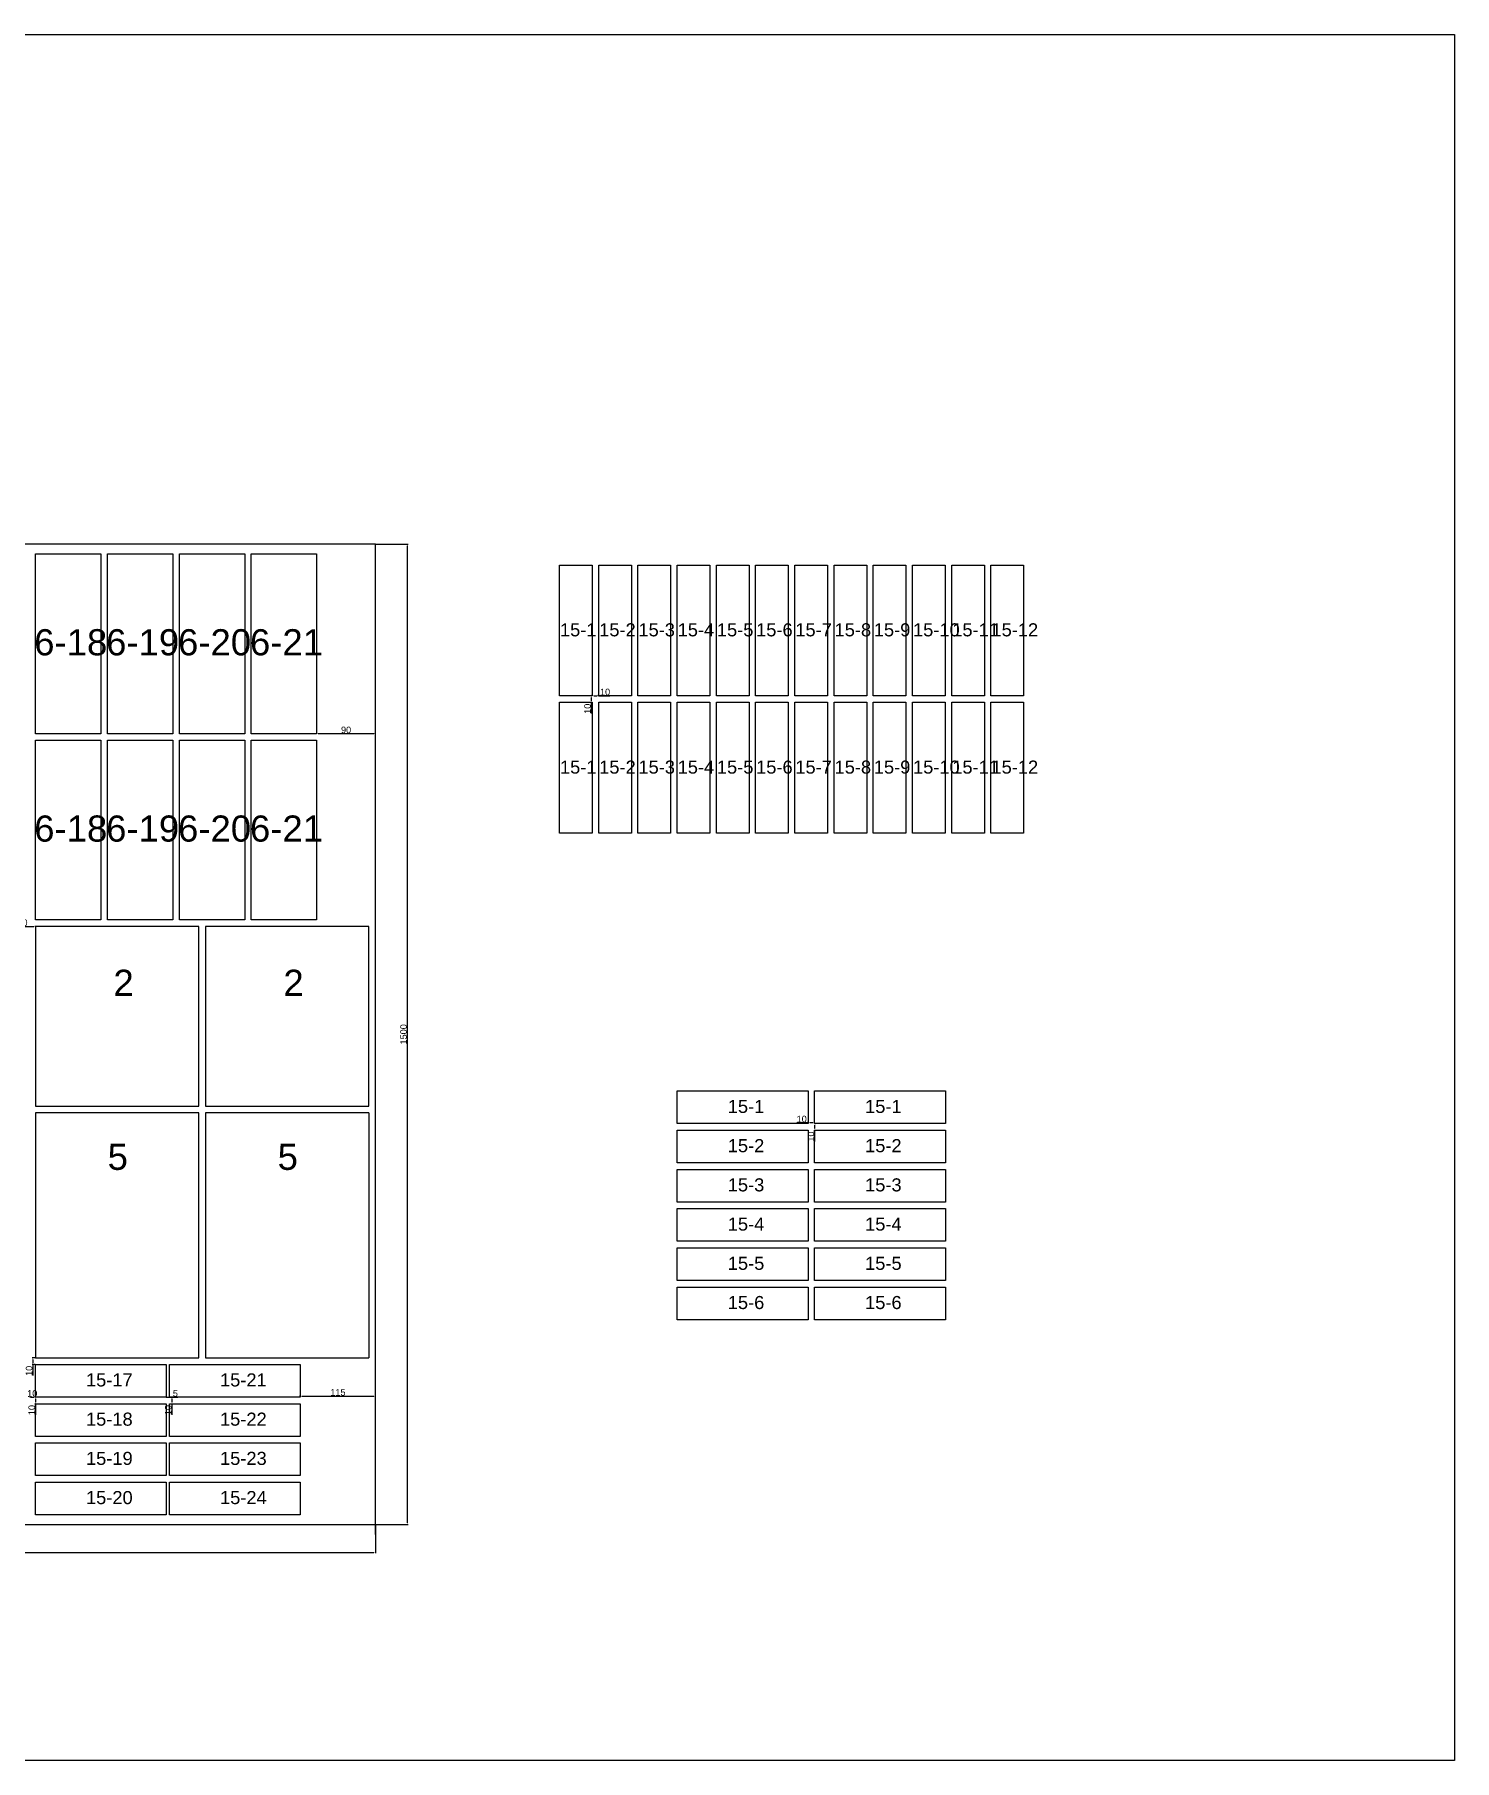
# Model space of a CAD drawing. Header units: millimetres. Extents: x -4275 to 17266, y -15886 to 5463.
# Drawn here: x -1105 to 1067, y -15712 to -13072 of the extents above; entities that cross this region are included whole.
import ezdxf

# ---------------------------------------------------------------- set-up
doc = ezdxf.new("R2010")
doc.units = ezdxf.units.MM
doc.layers.add('尺寸标注', color=6, linetype='Continuous')
doc.layers.add('标号', color=4, linetype='Continuous')
doc.styles.get("Standard").update_dxf_attribs({"font": 'arial.ttf'})
doc.dimstyles.new('ISO-25-JHF', dxfattribs={"dimtxt": 10, "dimasz": 2.5, "dimexe": 1.25, "dimexo": 0.625, "dimtad": 1, "dimtxsty": 'Standard', "dimcen": 2.5, "dimadec": 0, "dimazin": 0, "dimtfac": 1, "dimtmove": 0, "dimatfit": 3, "dimfxl": 1, "dimarcsym": 0})

# ---------------------------------------------------------------- blocks, each defined once
blk = doc.blocks.new('*D360')
at = {"layer": 'Defpoints', "color": 0, "transparency": 16777216}
for p in [(-583, -13851.4), (-583, -15351.4), (-534.4, -15351.4)]:
    blk.add_point(p, dxfattribs=at)
at = {"layer": '尺寸标注', "color": 0, "lineweight": -2, "transparency": 16777216}
for p, q in [((-582.4, -13851.4), (-533.1, -13851.4)), ((-534.4, -13853.9), (-534.4, -15348.9)), ((-582.4, -15351.4), (-533.1, -15351.4))]:
    blk.add_line(p, q, dxfattribs=at)
at = {"layer": '尺寸标注', "color": 0, "transparency": 16777216}
for points in [[(-534.8, -13853.9), (-534, -13853.9), (-534.4, -13851.4)], [(-534.8, -15348.9), (-534, -15348.9), (-534.4, -15351.4)]]:
    blk.add_solid(points, dxfattribs=at)
at = {"layer": '尺寸标注', "color": 0, "transparency": 16777216, "insert": (-540.1, -14601.4), "char_height": 10, "attachment_point": 5, "rotation": 90}
blk.add_mtext('1500', dxfattribs=at)
blk = doc.blocks.new('*D369')
at = {"layer": 'Defpoints', "color": 0, "transparency": 16777216}
for p in [(-251.7, -14083.5), (-241.7, -14083.5), (-241.7, -14083.5)]:
    blk.add_point(p, dxfattribs=at)
at = {"layer": '尺寸标注', "color": 0, "lineweight": -2, "transparency": 16777216}
for p, q in [((-251.7, -14082.8), (-251.7, -14082.2)), ((-249.2, -14083.5), (-244.2, -14083.5)), ((-241.7, -14082.8), (-241.7, -14082.2)), ((-241.7, -14083.5), (-224.6, -14083.5))]:
    blk.add_line(p, q, dxfattribs=at)
at = {"layer": '尺寸标注', "color": 0, "transparency": 16777216}
for points in [[(-249.2, -14083), (-249.2, -14083.9), (-251.7, -14083.5)], [(-244.2, -14083), (-244.2, -14083.9), (-241.7, -14083.5)]]:
    blk.add_solid(points, dxfattribs=at)
at = {"layer": '尺寸标注', "color": 0, "transparency": 16777216, "insert": (-231.9, -14077.7), "char_height": 10, "attachment_point": 5}
blk.add_mtext('10', dxfattribs=at)
blk = doc.blocks.new('*D370')
at = {"layer": 'Defpoints', "color": 0, "transparency": 16777216}
for p in [(-253, -14093.5), (-251.7, -14083.5), (-251.7, -14093.5)]:
    blk.add_point(p, dxfattribs=at)
at = {"layer": '尺寸标注', "color": 0, "lineweight": -2, "transparency": 16777216}
for p, q in [((-252.3, -14083.5), (-254.2, -14083.5)), ((-252.3, -14093.5), (-254.2, -14093.5)), ((-253, -14086), (-253, -14091)), ((-253, -14093.5), (-253, -14110.6))]:
    blk.add_line(p, q, dxfattribs=at)
at = {"layer": '尺寸标注', "color": 0, "transparency": 16777216}
for points in [[(-253.4, -14086), (-252.6, -14086), (-253, -14083.5)], [(-253.4, -14091), (-252.6, -14091), (-253, -14093.5)]]:
    blk.add_solid(points, dxfattribs=at)
at = {"layer": '尺寸标注', "color": 0, "transparency": 16777216, "insert": (-258.7, -14103.3), "char_height": 10, "attachment_point": 5, "rotation": 90}
blk.add_mtext('10', dxfattribs=at)
blk = doc.blocks.new('*D371')
at = {"layer": 'Defpoints', "color": 0, "transparency": 16777216}
for p in [(88.6, -14738), (88.6, -14748), (88.6, -14748)]:
    blk.add_point(p, dxfattribs=at)
at = {"layer": '尺寸标注', "color": 0, "lineweight": -2, "transparency": 16777216}
for p, q in [((88.6, -14740.5), (88.6, -14745.5)), ((88.6, -14748), (88.6, -14765.1)), ((89.2, -14738), (89.9, -14738)), ((89.2, -14748), (89.9, -14748))]:
    blk.add_line(p, q, dxfattribs=at)
at = {"layer": '尺寸标注', "color": 0, "transparency": 16777216}
for points in [[(88.2, -14740.5), (89, -14740.5), (88.6, -14738)], [(88.2, -14745.5), (89, -14745.5), (88.6, -14748)]]:
    blk.add_solid(points, dxfattribs=at)
at = {"layer": '尺寸标注', "color": 0, "transparency": 16777216, "insert": (82.9, -14757.8), "char_height": 10, "attachment_point": 5, "rotation": 90}
blk.add_mtext('10', dxfattribs=at)
blk = doc.blocks.new('*D372')
at = {"layer": 'Defpoints', "color": 0, "transparency": 16777216}
for p in [(78.6, -14736.7), (78.6, -14738), (88.6, -14738)]:
    blk.add_point(p, dxfattribs=at)
at = {"layer": '尺寸标注', "color": 0, "lineweight": -2, "transparency": 16777216}
for p, q in [((78.6, -14736.7), (61.5, -14736.7)), ((78.6, -14737.4), (78.6, -14735.4)), ((86.1, -14736.7), (81.1, -14736.7)), ((88.6, -14737.4), (88.6, -14735.4))]:
    blk.add_line(p, q, dxfattribs=at)
at = {"layer": '尺寸标注', "color": 0, "transparency": 16777216}
for points in [[(81.1, -14736.3), (81.1, -14737.1), (78.6, -14736.7)], [(86.1, -14736.3), (86.1, -14737.1), (88.6, -14736.7)]]:
    blk.add_solid(points, dxfattribs=at)
at = {"layer": '尺寸标注', "color": 0, "transparency": 16777216, "insert": (68.8, -14731), "char_height": 10, "attachment_point": 5}
blk.add_mtext('10', dxfattribs=at)
blk = doc.blocks.new('*D400')
at = {"layer": 'Defpoints', "color": 0, "transparency": 16777216}
for p in [(-1103, -15156.4), (-1103, -15166.4), (-1103, -15166.4)]:
    blk.add_point(p, dxfattribs=at)
at = {"layer": '尺寸标注', "color": 0, "lineweight": -2, "transparency": 16777216}
for p, q in [((-1103.6, -15156.4), (-1104.3, -15156.4)), ((-1103.6, -15166.4), (-1104.3, -15166.4)), ((-1103, -15158.9), (-1103, -15163.9)), ((-1103, -15166.4), (-1103, -15183.5))]:
    blk.add_line(p, q, dxfattribs=at)
at = {"layer": '尺寸标注', "color": 0, "transparency": 16777216}
for points in [[(-1103.4, -15158.9), (-1102.6, -15158.9), (-1103, -15156.4)], [(-1103.4, -15163.9), (-1102.6, -15163.9), (-1103, -15166.4)]]:
    blk.add_solid(points, dxfattribs=at)
at = {"layer": '尺寸标注', "color": 0, "transparency": 16777216, "insert": (-1108.8, -15176.2), "char_height": 10, "attachment_point": 5, "rotation": 90}
blk.add_mtext('10', dxfattribs=at)
blk = doc.blocks.new('*D401')
at = {"layer": 'Defpoints', "color": 0, "transparency": 16777216}
for p in [(-1113, -15156.4), (-1103, -15156.4), (-1103, -15156.4)]:
    blk.add_point(p, dxfattribs=at)
at = {"layer": '尺寸标注', "color": 0, "lineweight": -2, "transparency": 16777216}
for p, q in [((-1113, -15155.8), (-1113, -15155.2)), ((-1103, -15155.8), (-1103, -15155.2)), ((-1110.5, -15156.4), (-1105.5, -15156.4))]:
    blk.add_line(p, q, dxfattribs=at)
at = {"layer": '尺寸标注', "color": 0, "transparency": 16777216}
for points in [[(-1110.5, -15156), (-1110.5, -15156.9), (-1113, -15156.4)], [(-1105.5, -15156), (-1105.5, -15156.9), (-1103, -15156.4)]]:
    blk.add_solid(points, dxfattribs=at)
at = {"layer": '尺寸标注', "color": 0, "transparency": 16777216, "insert": (-1108, -15150.7), "char_height": 10, "attachment_point": 5}
blk.add_mtext('10', dxfattribs=at)
blk = doc.blocks.new('*D402')
at = {"layer": 'Defpoints', "color": 0, "transparency": 16777216}
for p in [(-903, -15156.4), (-898, -15156.4), (-898, -15156.4)]:
    blk.add_point(p, dxfattribs=at)
at = {"layer": '尺寸标注', "color": 0, "lineweight": -2, "transparency": 16777216}
for p, q in [((-903, -15155.8), (-903, -15155.2)), ((-898, -15155.8), (-898, -15155.2)), ((-905.5, -15156.4), (-908, -15156.4)), ((-903, -15156.4), (-898, -15156.4)), ((-895.5, -15156.4), (-885.1, -15156.4))]:
    blk.add_line(p, q, dxfattribs=at)
at = {"layer": '尺寸标注', "color": 0, "transparency": 16777216}
for points in [[(-905.5, -15156), (-905.5, -15156.9), (-903, -15156.4)], [(-895.5, -15156), (-895.5, -15156.9), (-898, -15156.4)]]:
    blk.add_solid(points, dxfattribs=at)
at = {"layer": '尺寸标注', "color": 0, "transparency": 16777216, "insert": (-889.1, -15150.7), "char_height": 10, "attachment_point": 5}
blk.add_mtext('5', dxfattribs=at)
blk = doc.blocks.new('*D403')
at = {"layer": 'Defpoints', "color": 0, "transparency": 16777216}
for p in [(-898, -15156.4), (-898, -15166.4), (-894.3, -15166.4)]:
    blk.add_point(p, dxfattribs=at)
at = {"layer": '尺寸标注', "color": 0, "lineweight": -2, "transparency": 16777216}
for p, q in [((-897.4, -15156.4), (-893.1, -15156.4)), ((-897.4, -15166.4), (-893.1, -15166.4)), ((-894.3, -15158.9), (-894.3, -15163.9)), ((-894.3, -15166.4), (-894.3, -15183.5))]:
    blk.add_line(p, q, dxfattribs=at)
at = {"layer": '尺寸标注', "color": 0, "transparency": 16777216}
for points in [[(-894.7, -15158.9), (-893.9, -15158.9), (-894.3, -15156.4)], [(-894.7, -15163.9), (-893.9, -15163.9), (-894.3, -15166.4)]]:
    blk.add_solid(points, dxfattribs=at)
at = {"layer": '尺寸标注', "color": 0, "transparency": 16777216, "insert": (-900, -15176.2), "char_height": 10, "attachment_point": 5, "rotation": 90}
blk.add_mtext('10', dxfattribs=at)
blk = doc.blocks.new('*D410')
at = {"layer": 'Defpoints', "color": 0, "transparency": 16777216}
for p in [(-673, -14141.4), (-583, -14141.4), (-583, -14141.4)]:
    blk.add_point(p, dxfattribs=at)
at = {"layer": '尺寸标注', "color": 0, "lineweight": -2, "transparency": 16777216}
for p, q in [((-673, -14140.8), (-673, -14140.2)), ((-670.5, -14141.4), (-585.5, -14141.4)), ((-583, -14140.8), (-583, -14140.2))]:
    blk.add_line(p, q, dxfattribs=at)
at = {"layer": '尺寸标注', "color": 0, "transparency": 16777216}
for points in [[(-670.5, -14141), (-670.5, -14141.9), (-673, -14141.4)], [(-585.5, -14141), (-585.5, -14141.9), (-583, -14141.4)]]:
    blk.add_solid(points, dxfattribs=at)
at = {"layer": '尺寸标注', "color": 0, "transparency": 16777216, "insert": (-628, -14135.7), "char_height": 10, "attachment_point": 5}
blk.add_mtext('90', dxfattribs=at)
blk = doc.blocks.new('*D411')
at = {"layer": 'Defpoints', "color": 0, "transparency": 16777216}
for p in [(-1103, -15096.4), (-1107.1, -15106.4), (-1103, -15106.4)]:
    blk.add_point(p, dxfattribs=at)
at = {"layer": '尺寸标注', "color": 0, "lineweight": -2, "transparency": 16777216}
for p, q in [((-1103.6, -15096.4), (-1108.3, -15096.4)), ((-1107.1, -15098.9), (-1107.1, -15103.9)), ((-1103.6, -15106.4), (-1108.3, -15106.4)), ((-1107.1, -15106.4), (-1107.1, -15123.5))]:
    blk.add_line(p, q, dxfattribs=at)
at = {"layer": '尺寸标注', "color": 0, "transparency": 16777216}
for points in [[(-1107.5, -15098.9), (-1106.7, -15098.9), (-1107.1, -15096.4)], [(-1107.5, -15103.9), (-1106.7, -15103.9), (-1107.1, -15106.4)]]:
    blk.add_solid(points, dxfattribs=at)
at = {"layer": '尺寸标注', "color": 0, "transparency": 16777216, "insert": (-1112.8, -15116.2), "char_height": 10, "attachment_point": 5, "rotation": 90}
blk.add_mtext('10', dxfattribs=at)
blk = doc.blocks.new('*D415')
at = {"layer": 'Defpoints', "color": 0, "transparency": 16777216}
for p in [(-2983, -15351.4), (-583, -15351.4), (-583, -15394)]:
    blk.add_point(p, dxfattribs=at)
at = {"layer": '尺寸标注', "color": 0, "lineweight": -2, "transparency": 16777216}
for p, q in [((-2983, -15352.1), (-2983, -15395.2)), ((-583, -15352.1), (-583, -15395.2)), ((-2980.5, -15394), (-585.5, -15394))]:
    blk.add_line(p, q, dxfattribs=at)
at = {"layer": '尺寸标注', "color": 0, "transparency": 16777216}
for points in [[(-2980.5, -15393.5), (-2980.5, -15394.4), (-2983, -15394)], [(-585.5, -15393.5), (-585.5, -15394.4), (-583, -15394)]]:
    blk.add_solid(points, dxfattribs=at)
at = {"layer": '尺寸标注', "color": 0, "transparency": 16777216, "insert": (-1783, -15388.2), "char_height": 10, "attachment_point": 5}
blk.add_mtext('2400', dxfattribs=at)
blk = doc.blocks.new('*D417')
at = {"layer": 'Defpoints', "color": 0, "transparency": 16777216}
for p in [(-583, -15154.9), (-698, -15156.4), (-583, -15156.4)]:
    blk.add_point(p, dxfattribs=at)
at = {"layer": '尺寸标注', "color": 0, "lineweight": -2, "transparency": 16777216}
for p, q in [((-698, -15155.8), (-698, -15153.7)), ((-695.5, -15154.9), (-585.5, -15154.9)), ((-583, -15155.8), (-583, -15153.7))]:
    blk.add_line(p, q, dxfattribs=at)
at = {"layer": '尺寸标注', "color": 0, "transparency": 16777216}
for points in [[(-695.5, -15154.5), (-695.5, -15155.4), (-698, -15154.9)], [(-585.5, -15154.5), (-585.5, -15155.4), (-583, -15154.9)]]:
    blk.add_solid(points, dxfattribs=at)
at = {"layer": '尺寸标注', "color": 0, "transparency": 16777216, "insert": (-640.5, -15149.2), "char_height": 10, "attachment_point": 5}
blk.add_mtext('115', dxfattribs=at)
blk = doc.blocks.new('*D420')
at = {"layer": 'Defpoints', "color": 0, "transparency": 16777216}
for p in [(-1143, -14436.4), (-1103, -14436.4), (-1103, -14436.4)]:
    blk.add_point(p, dxfattribs=at)
at = {"layer": '尺寸标注', "color": 0, "lineweight": -2, "transparency": 16777216}
for p, q in [((-1143, -14435.8), (-1143, -14435.2)), ((-1140.5, -14436.4), (-1105.5, -14436.4)), ((-1103, -14435.8), (-1103, -14435.2))]:
    blk.add_line(p, q, dxfattribs=at)
at = {"layer": '尺寸标注', "color": 0, "transparency": 16777216}
for points in [[(-1140.5, -14436), (-1140.5, -14436.9), (-1143, -14436.4)], [(-1105.5, -14436), (-1105.5, -14436.9), (-1103, -14436.4)]]:
    blk.add_solid(points, dxfattribs=at)
at = {"layer": '尺寸标注', "color": 0, "transparency": 16777216, "insert": (-1123, -14430.7), "char_height": 10, "attachment_point": 5}
blk.add_mtext('40', dxfattribs=at)

msp = doc.modelspace()

# ---------------------------------------------------------------- linework, layer by layer
for p, q in [((-583.02, -13851.439), (-2983.02, -13851.439)), ((-583.02, -15366.439), (-583.02, -13851.439)), ((-1103.02, -14141.439), (-1103.02, -13866.439)), ((-1103.02, -13866.439), (-1003.02, -13866.439)), ((-1003.02, -13866.439), (-1003.02, -14141.439)), ((-993.02, -14141.439), (-993.02, -13866.439)), ((-993.02, -13866.439), (-893.02, -13866.439)), ((-893.02, -13866.439), (-893.02, -14141.439)), ((-883.02, -14141.439), (-883.02, -13866.439)), ((-883.02, -13866.439), (-783.02, -13866.439)), ((-783.02, -13866.439), (-783.02, -14141.439)), ((-773.02, -14141.439), (-773.02, -13866.439)), ((-773.02, -13866.439), (-673.02, -13866.439)), ((-673.02, -13866.439), (-673.02, -14141.439)), ((-301.665, -14083.462), (-301.665, -13883.462)), ((-301.665, -13883.462), (-251.665, -13883.462)), ((-251.665, -13883.462), (-251.665, -14083.462)), ((-241.665, -14083.462), (-241.665, -13883.462)), ((-241.665, -13883.462), (-191.665, -13883.462)), ((-191.665, -13883.462), (-191.665, -14083.462)), ((-181.665, -14083.462), (-181.665, -13883.462)), ((-181.665, -13883.462), (-131.665, -13883.462)), ((-131.665, -13883.462), (-131.665, -14083.462)), ((-121.665, -14083.462), (-121.665, -13883.462)), ((-121.665, -13883.462), (-71.665, -13883.462)), ((-71.665, -13883.462), (-71.665, -14083.462)), ((-61.665, -14083.462), (-61.665, -13883.462)), ((-61.665, -13883.462), (-11.665, -13883.462)), ((-11.665, -13883.462), (-11.665, -14083.462)), ((-1.665, -14083.462), (-1.665, -13883.462)), ((-1.665, -13883.462), (48.335, -13883.462)), ((48.335, -13883.462), (48.335, -14083.462)), ((58.335, -14083.462), (58.335, -13883.462)), ((58.335, -13883.462), (108.335, -13883.462)), ((108.335, -13883.462), (108.335, -14083.462)), ((118.335, -14083.462), (118.335, -13883.462)), ((118.335, -13883.462), (168.335, -13883.462)), ((168.335, -13883.462), (168.335, -14083.462)), ((178.335, -14083.462), (178.335, -13883.462)), ((178.335, -13883.462), (228.335, -13883.462)), ((228.335, -13883.462), (228.335, -14083.462)), ((238.335, -14083.462), (238.335, -13883.462)), ((238.335, -13883.462), (288.335, -13883.462)), ((288.335, -13883.462), (288.335, -14083.462)), ((298.335, -14083.462), (298.335, -13883.462)), ((298.335, -13883.462), (348.335, -13883.462)), ((348.335, -13883.462), (348.335, -14083.462)), ((358.335, -14083.462), (358.335, -13883.462)), ((358.335, -13883.462), (408.335, -13883.462)), ((408.335, -13883.462), (408.335, -14083.462)), ((-251.665, -14083.462), (-301.665, -14083.462)), ((-301.665, -14293.462), (-301.665, -14093.462)), ((-301.665, -14093.462), (-251.665, -14093.462)), ((-251.665, -14093.462), (-251.665, -14293.462)), ((-191.665, -14083.462), (-241.665, -14083.462)), ((-241.665, -14293.462), (-241.665, -14093.462)), ((-241.665, -14093.462), (-191.665, -14093.462)), ((-191.665, -14093.462), (-191.665, -14293.462)), ((-131.665, -14083.462), (-181.665, -14083.462)), ((-181.665, -14293.462), (-181.665, -14093.462)), ((-181.665, -14093.462), (-131.665, -14093.462)), ((-131.665, -14093.462), (-131.665, -14293.462)), ((-71.665, -14083.462), (-121.665, -14083.462)), ((-121.665, -14293.462), (-121.665, -14093.462)), ((-121.665, -14093.462), (-71.665, -14093.462)), ((-71.665, -14093.462), (-71.665, -14293.462)), ((-11.665, -14083.462), (-61.665, -14083.462)), ((-61.665, -14293.462), (-61.665, -14093.462)), ((-61.665, -14093.462), (-11.665, -14093.462)), ((-11.665, -14093.462), (-11.665, -14293.462)), ((48.335, -14083.462), (-1.665, -14083.462)), ((-1.665, -14293.462), (-1.665, -14093.462)), ((-1.665, -14093.462), (48.335, -14093.462)), ((48.335, -14093.462), (48.335, -14293.462)), ((108.335, -14083.462), (58.335, -14083.462)), ((58.335, -14293.462), (58.335, -14093.462)), ((58.335, -14093.462), (108.335, -14093.462)), ((108.335, -14093.462), (108.335, -14293.462)), ((168.335, -14083.462), (118.335, -14083.462)), ((118.335, -14293.462), (118.335, -14093.462)), ((118.335, -14093.462), (168.335, -14093.462)), ((168.335, -14093.462), (168.335, -14293.462)), ((228.335, -14083.462), (178.335, -14083.462)), ((178.335, -14293.462), (178.335, -14093.462)), ((178.335, -14093.462), (228.335, -14093.462)), ((228.335, -14093.462), (228.335, -14293.462)), ((288.335, -14083.462), (238.335, -14083.462)), ((238.335, -14293.462), (238.335, -14093.462)), ((238.335, -14093.462), (288.335, -14093.462)), ((288.335, -14093.462), (288.335, -14293.462)), ((348.335, -14083.462), (298.335, -14083.462)), ((298.335, -14293.462), (298.335, -14093.462)), ((298.335, -14093.462), (348.335, -14093.462)), ((348.335, -14093.462), (348.335, -14293.462)), ((408.335, -14083.462), (358.335, -14083.462)), ((358.335, -14293.462), (358.335, -14093.462)), ((358.335, -14093.462), (408.335, -14093.462)), ((408.335, -14093.462), (408.335, -14293.462)), ((-1003.02, -14141.439), (-1103.02, -14141.439)), ((-1103.02, -14426.439), (-1103.02, -14151.439)), ((-1103.02, -14151.439), (-1003.02, -14151.439)), ((-1003.02, -14151.439), (-1003.02, -14426.439)), ((-893.02, -14141.439), (-993.02, -14141.439)), ((-993.02, -14426.439), (-993.02, -14151.439)), ((-993.02, -14151.439), (-893.02, -14151.439)), ((-893.02, -14151.439), (-893.02, -14426.439)), ((-783.02, -14141.439), (-883.02, -14141.439)), ((-883.02, -14426.439), (-883.02, -14151.439)), ((-883.02, -14151.439), (-783.02, -14151.439)), ((-783.02, -14151.439), (-783.02, -14426.439)), ((-673.02, -14141.439), (-773.02, -14141.439)), ((-773.02, -14426.439), (-773.02, -14151.439)), ((-773.02, -14151.439), (-673.02, -14151.439)), ((-673.02, -14151.439), (-673.02, -14426.439)), ((-251.665, -14293.462), (-301.665, -14293.462)), ((-191.665, -14293.462), (-241.665, -14293.462)), ((-131.665, -14293.462), (-181.665, -14293.462)), ((-71.665, -14293.462), (-121.665, -14293.462)), ((-11.665, -14293.462), (-61.665, -14293.462)), ((48.335, -14293.462), (-1.665, -14293.462)), ((108.335, -14293.462), (58.335, -14293.462)), ((168.335, -14293.462), (118.335, -14293.462)), ((228.335, -14293.462), (178.335, -14293.462)), ((288.335, -14293.462), (238.335, -14293.462)), ((348.335, -14293.462), (298.335, -14293.462)), ((408.335, -14293.462), (358.335, -14293.462)), ((-1003.02, -14426.439), (-1103.02, -14426.439)), ((-853.02, -14436.439), (-1103.02, -14436.439)), ((-1103.02, -14436.439), (-1103.02, -14711.439)), ((-893.02, -14426.439), (-993.02, -14426.439)), ((-783.02, -14426.439), (-883.02, -14426.439)), ((-853.02, -14711.439), (-853.02, -14436.439)), ((-593.02, -14436.439), (-843.02, -14436.439)), ((-843.02, -14436.439), (-843.02, -14711.439)), ((-673.02, -14426.439), (-773.02, -14426.439)), ((-593.02, -14711.439), (-593.02, -14436.439)), ((-121.387, -14738.016), (-121.387, -14688.016)), ((-121.387, -14688.016), (78.613, -14688.016)), ((78.613, -14688.016), (78.613, -14738.016)), ((88.613, -14738.016), (88.613, -14688.016)), ((88.613, -14688.016), (288.613, -14688.016)), ((288.613, -14688.016), (288.613, -14738.016)), ((-1103.02, -14711.439), (-853.02, -14711.439)), ((-853.02, -14721.439), (-1103.02, -14721.439)), ((-1103.02, -14721.439), (-1103.02, -15096.439)), ((-853.02, -15096.439), (-853.02, -14721.439)), ((-843.02, -14711.439), (-593.02, -14711.439)), ((-593.02, -14721.439), (-843.02, -14721.439)), ((-843.02, -14721.439), (-843.02, -15096.439)), ((-593.02, -14721.439), (-593.02, -15096.439)), ((78.613, -14738.016), (-121.387, -14738.016)), ((-121.387, -14798.016), (-121.387, -14748.016)), ((-121.387, -14748.016), (78.613, -14748.016)), ((78.613, -14748.016), (78.613, -14798.016)), ((288.613, -14738.016), (88.613, -14738.016)), ((88.613, -14798.016), (88.613, -14748.016)), ((88.613, -14748.016), (288.613, -14748.016)), ((288.613, -14748.016), (288.613, -14798.016)), ((78.613, -14798.016), (-121.387, -14798.016)), ((-121.387, -14858.016), (-121.387, -14808.016)), ((-121.387, -14808.016), (78.613, -14808.016)), ((78.613, -14808.016), (78.613, -14858.016)), ((288.613, -14798.016), (88.613, -14798.016)), ((88.613, -14858.016), (88.613, -14808.016)), ((88.613, -14808.016), (288.613, -14808.016)), ((288.613, -14808.016), (288.613, -14858.016)), ((78.613, -14858.016), (-121.387, -14858.016)), ((288.613, -14858.016), (88.613, -14858.016)), ((-121.387, -14918.016), (-121.387, -14868.016)), ((-121.387, -14868.016), (78.613, -14868.016)), ((78.613, -14868.016), (78.613, -14918.016)), ((88.613, -14918.016), (88.613, -14868.016)), ((88.613, -14868.016), (288.613, -14868.016)), ((288.613, -14868.016), (288.613, -14918.016)), ((78.613, -14918.016), (-121.387, -14918.016)), ((288.613, -14918.016), (88.613, -14918.016)), ((-121.387, -14978.016), (-121.387, -14928.016)), ((-121.387, -14928.016), (78.613, -14928.016)), ((78.613, -14928.016), (78.613, -14978.016)), ((88.613, -14978.016), (88.613, -14928.016)), ((88.613, -14928.016), (288.613, -14928.016)), ((288.613, -14928.016), (288.613, -14978.016)), ((78.613, -14978.016), (-121.387, -14978.016)), ((-121.387, -15038.016), (-121.387, -14988.016)), ((-121.387, -14988.016), (78.613, -14988.016)), ((78.613, -14988.016), (78.613, -15038.016)), ((288.613, -14978.016), (88.613, -14978.016)), ((88.613, -15038.016), (88.613, -14988.016)), ((88.613, -14988.016), (288.613, -14988.016)), ((288.613, -14988.016), (288.613, -15038.016)), ((78.613, -15038.016), (-121.387, -15038.016)), ((288.613, -15038.016), (88.613, -15038.016)), ((-1103.02, -15096.439), (-853.02, -15096.439)), ((-843.02, -15096.439), (-593.02, -15096.439)), ((-1103.02, -15156.439), (-1103.02, -15106.439)), ((-1103.02, -15106.439), (-903.02, -15106.439)), ((-903.02, -15106.439), (-903.02, -15156.439)), ((-898.02, -15156.439), (-898.02, -15106.439)), ((-898.02, -15106.439), (-698.02, -15106.439)), ((-698.02, -15106.439), (-698.02, -15156.439)), ((-903.02, -15156.439), (-1103.02, -15156.439)), ((-1103.02, -15216.439), (-1103.02, -15166.439)), ((-1103.02, -15166.439), (-903.02, -15166.439)), ((-903.02, -15166.439), (-903.02, -15216.439)), ((-698.02, -15156.439), (-898.02, -15156.439)), ((-898.02, -15216.439), (-898.02, -15166.439)), ((-898.02, -15166.439), (-698.02, -15166.439)), ((-698.02, -15166.439), (-698.02, -15216.439)), ((-903.02, -15216.439), (-1103.02, -15216.439)), ((-1103.02, -15276.439), (-1103.02, -15226.439)), ((-1103.02, -15226.439), (-903.02, -15226.439)), ((-903.02, -15226.439), (-903.02, -15276.439)), ((-698.02, -15216.439), (-898.02, -15216.439)), ((-898.02, -15276.439), (-898.02, -15226.439)), ((-898.02, -15226.439), (-698.02, -15226.439)), ((-698.02, -15226.439), (-698.02, -15276.439)), ((-903.02, -15276.439), (-1103.02, -15276.439)), ((-1103.02, -15336.439), (-1103.02, -15286.439)), ((-1103.02, -15286.439), (-903.02, -15286.439)), ((-903.02, -15286.439), (-903.02, -15336.439)), ((-698.02, -15276.439), (-898.02, -15276.439)), ((-898.02, -15336.439), (-898.02, -15286.439)), ((-898.02, -15286.439), (-698.02, -15286.439)), ((-698.02, -15286.439), (-698.02, -15336.439)), ((-903.02, -15336.439), (-1103.02, -15336.439)), ((-698.02, -15336.439), (-898.02, -15336.439)), ((-2983.02, -15351.439), (-583.02, -15351.439))]:
    msp.add_line(p, q)
msp.add_lwpolyline([(-4275.071, -13071.835), (1067.265, -13071.835), (1067.265, -15712.256), (-4275.071, -15712.256)], close=True)

# ---------------------------------------------------------------- texts
at = {"layer": '标号', "attachment_point": 7}
for s, heights, insert, char_height in [('6-18 ', [0], (-1105.078, -14022.15), 40), ('6-19 ', [0], (-995.078, -14022.15), 40), ('6-20 ', [0], (-885.078, -14022.15), 40), ('6-21 ', [0], (-775.078, -14022.15), 40), ('15-1', [0], (-300.898, -13992.838), 20), ('15-2', [0], (-240.898, -13992.838), 20), ('15-3', [0], (-180.898, -13992.838), 20), ('15-4', [0], (-120.898, -13992.838), 20), ('15-5', [0], (-60.898, -13992.838), 20), ('15-6', [0], (-0.898, -13992.838), 20), ('15-7', [0], (59.102, -13992.838), 20), ('15-8', [0], (119.102, -13992.838), 20), ('15-9', [0], (179.102, -13992.838), 20), ('15-10', [0], (239.102, -13992.838), 20), ('15-11', [0], (299.102, -13992.838), 20), ('15-12', [0], (359.102, -13992.838), 20), ('15-1', [0], (-300.898, -14202.838), 20), ('15-2', [0], (-240.898, -14202.838), 20), ('15-3', [0], (-180.898, -14202.838), 20), ('15-4', [0], (-120.898, -14202.838), 20), ('15-5', [0], (-60.898, -14202.838), 20), ('15-6', [0], (-0.898, -14202.838), 20), ('15-7', [0], (59.102, -14202.838), 20), ('15-8', [0], (119.102, -14202.838), 20), ('15-9', [0], (179.102, -14202.838), 20), ('15-10', [0], (239.102, -14202.838), 20), ('15-11', [0], (299.102, -14202.838), 20), ('15-12', [0], (359.102, -14202.838), 20), ('6-18 ', [0], (-1105.078, -14307.15), 40), ('6-19 ', [0], (-995.078, -14307.15), 40), ('6-20 ', [0], (-885.078, -14307.15), 40), ('6-21 ', [0], (-775.078, -14307.15), 40), ('2 ', [0], (-983.879, -14542.511), 40), ('2 ', [0], (-723.879, -14542.511), 40), ('15-1', [0], (-44.232, -14721.953), 20), ('15-1', [0], (165.768, -14721.953), 20), ('5 ', [0], (-992.758, -14809.311), 40), ('5 ', [0], (-732.758, -14809.311), 40), ('15-2', [0], (-44.232, -14781.953), 20), ('15-2', [0], (165.768, -14781.953), 20), ('15-3', [0], (-44.232, -14841.953), 20), ('15-3', [0], (165.768, -14841.953), 20), ('15-4', [0], (-44.232, -14901.953), 20), ('15-4', [0], (165.768, -14901.953), 20), ('15-5', [0], (-44.232, -14961.953), 20), ('15-5', [0], (165.768, -14961.953), 20), ('15-6', [0], (-44.232, -15021.953), 20), ('15-6', [0], (165.768, -15021.953), 20), ('15-17', [0], (-1025.865, -15140.376), 20), ('15-21', [20.423], (-820.865, -15140.376), 20), ('15-18', [20.423], (-1025.865, -15200.376), 20), ('15-22', [0], (-820.865, -15200.376), 20), ('15-19', [0], (-1025.865, -15260.376), 20), ('15-23', [0], (-820.865, -15260.376), 20), ('15-20', [0], (-1025.865, -15320.376), 20), ('15-24', [0], (-820.865, -15320.376), 20)]:
    msp.add_mtext_dynamic_manual_height_columns(s, width=70.10425, gutter_width=12.5, heights=heights, dxfattribs=dict(at, insert=insert, char_height=char_height))

# ---------------------------------------------------------------- dimensions: what is measured, and where the dimension line sits
at = {"layer": '尺寸标注'}
for p1, p2, distance, picture, middle in [((-583.02, -13851.439), (-583.02, -15351.439), 48.623, '*D360', (-540.128, -14601.439)), ((-251.665, -14083.462), (-241.665, -14083.462), 0, '*D369', (-231.866, -14077.732)), ((-251.665, -14083.462), (-251.665, -14093.462), -1.335, '*D370', (-258.73, -14103.262)), ((-673.02, -14141.439), (-583.02, -14141.439), 0, '*D410', (-628.02, -14135.708)), ((-1143.02, -14436.439), (-1103.02, -14436.439), 0, '*D420', (-1123.02, -14430.708)), ((88.613, -14738.016), (78.613, -14738.016), -1.335, '*D372', (68.814, -14730.951)), ((88.613, -14738.016), (88.613, -14748.016), 0, '*D371', (82.882, -14757.816)), ((-1103.02, -15096.439), (-1103.02, -15106.439), -4.069, '*D411', (-1112.82, -15116.239)), ((-903.02, -15156.439), (-898.02, -15156.439), 0, '*D402', (-889.08, -15150.729)), ((-698.02, -15156.439), (-583.02, -15156.439), 1.493, '*D417', (-640.52, -15149.215)), ((-1103.02, -15156.439), (-1103.02, -15166.439), 0, '*D400', (-1108.751, -15176.239)), ((-898.02, -15156.439), (-898.02, -15166.439), 3.716, '*D403', (-900.035, -15176.239)), ((-2983.02, -15351.439), (-583.02, -15351.439), -42.513, '*D415', (-1783.02, -15388.221))]:
    dim = msp.add_aligned_dim(p1=p1, p2=p2, distance=distance, dimstyle='ISO-25-JHF', dxfattribs=at)
    dim.commit()
    dim.dimension.update_dxf_attribs({"geometry": picture, "text_midpoint": middle})
dim = msp.add_linear_dim(base=(-1103.02, -15156.439), p1=(-1113.02, -15156.439), p2=(-1103.02, -15156.439), angle=0, dimstyle='ISO-25-JHF', dxfattribs=at)
dim.commit()
dim.dimension.update_dxf_attribs({"geometry": '*D401', "text_midpoint": (-1108.02, -15156.439), "dimtype": 161})

doc.saveas('drawing.dxf')
